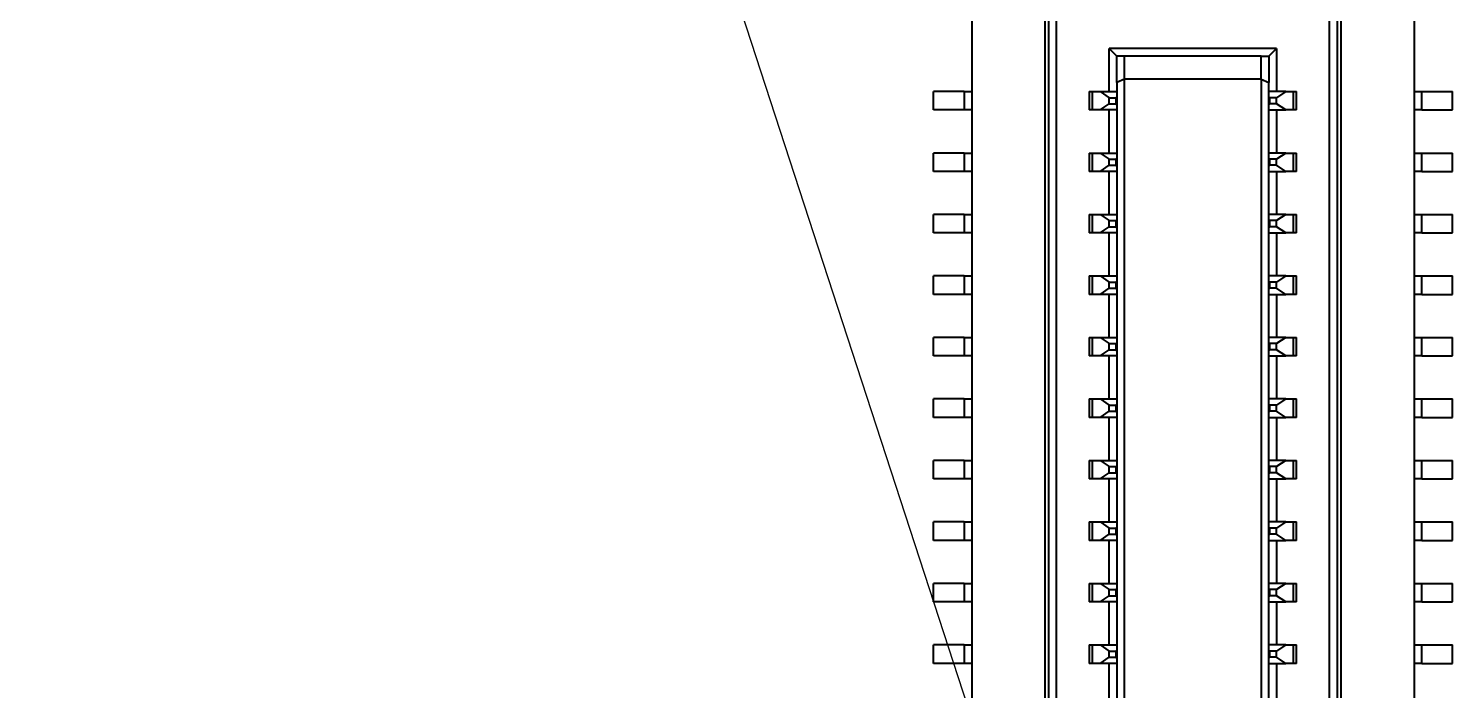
# Model space of a CAD drawing. Header units: millimetres. Extents: x 15 to 205, y 5 to 292.
# Drawn here: x 85.25 to 94.52, y 234.51 to 238.81 of the extents above; entities that cross this region are included whole.
import ezdxf

# ---------------------------------------------------------------- set-up
doc = ezdxf.new("R2010")
doc.units = ezdxf.units.MM
doc.layers.add('Annotations', color=7, linetype='Continuous')
doc.layers.add('Geometries', color=7, linetype='Continuous')
doc.dimstyles.new('ISO-25', dxfattribs={"dimtxt": 2.5, "dimasz": 2.5, "dimexe": 1.25, "dimexo": 0.625, "dimtad": 1, "dimtxsty": 'Standard', "dimcen": 2.5, "dimadec": 0, "dimazin": 0, "dimtfac": 1, "dimtmove": 0, "dimatfit": 3, "dimfxl": 1, "dimarcsym": 0})

msp = doc.modelspace()

# ---------------------------------------------------------------- linework, layer by layer
at = {"layer": 'Geometries', "linetype": 'Continuous', "lineweight": 40}
for p, q in [((91.9411, 239.2937), (91.9411, 217.7937)), ((93.7211, 217.7937), (93.7211, 239.2937)), ((91.3911, 238.9437), (91.3911, 238.4037)), ((91.8661, 238.9437), (91.8661, 218.1437)), ((91.8911, 238.9437), (91.8911, 218.1437)), ((93.7711, 238.9437), (93.7711, 218.1437)), ((93.7961, 218.1437), (93.7961, 238.9437)), ((94.2711, 238.9437), (94.2711, 238.4037)), ((92.2861, 238.6837), (92.3361, 238.6337)), ((93.3761, 238.6837), (92.2861, 238.6837)), ((92.2861, 238.4037), (92.2861, 238.6837)), ((93.3761, 238.6837), (93.3261, 238.6337)), ((93.3761, 238.6837), (93.3761, 238.4037)), ((92.3861, 238.6337), (92.3361, 238.6337)), ((92.3361, 238.463), (92.3361, 238.6337)), ((93.2761, 238.6337), (92.3861, 238.6337)), ((92.3861, 238.4837), (92.3861, 238.6337)), ((93.2761, 238.6337), (93.3261, 238.6337)), ((93.2761, 238.4837), (93.2761, 238.6337)), ((93.3261, 238.6337), (93.3261, 238.463)), ((92.3861, 238.4837), (92.3361, 238.463)), ((93.2761, 238.4837), (92.3861, 238.4837)), ((92.3861, 218.6037), (92.3861, 238.4837)), ((93.2761, 238.4837), (93.3261, 238.463)), ((93.2761, 238.4837), (93.2761, 218.6037)), ((91.3411, 238.4037), (91.1411, 238.4037)), ((91.1411, 238.2837), (91.1411, 238.4037)), ((91.3411, 238.4037), (91.3911, 238.4037)), ((91.3411, 238.4037), (91.3411, 238.2837)), ((91.3911, 238.4037), (91.3911, 238.2837)), ((92.1561, 238.4037), (92.1778, 238.4037)), ((92.1561, 238.4037), (92.1561, 238.2837)), ((92.1778, 238.2837), (92.1778, 238.4037)), ((92.1778, 238.4037), (92.2274, 238.4037)), ((92.2274, 238.4037), (92.2861, 238.3637)), ((92.2274, 238.4037), (92.2861, 238.4037)), ((92.2861, 238.4037), (92.3361, 238.4037)), ((92.3361, 238.463), (92.3361, 238.4037)), ((92.3361, 238.4037), (92.3361, 238.3696)), ((93.3261, 238.4037), (93.3261, 238.463)), ((93.3761, 238.4037), (93.3261, 238.4037)), ((93.3261, 238.3696), (93.3261, 238.4037)), ((93.4348, 238.4037), (93.3761, 238.4037)), ((93.4348, 238.4037), (93.3761, 238.3637)), ((93.4348, 238.4037), (93.4844, 238.4037)), ((93.4844, 238.4037), (93.5061, 238.4037)), ((93.4844, 238.4037), (93.4844, 238.2837)), ((93.5061, 238.2837), (93.5061, 238.4037)), ((94.2711, 238.4037), (94.3211, 238.4037)), ((94.2711, 238.4037), (94.2711, 238.2837)), ((94.3211, 238.4037), (94.5211, 238.4037)), ((94.3211, 238.2837), (94.3211, 238.4037)), ((94.5211, 238.2837), (94.5211, 238.4037)), ((91.3411, 238.2837), (91.1411, 238.2837)), ((91.3911, 238.2837), (91.3411, 238.2837)), ((91.3911, 238.2837), (91.3911, 238.0037)), ((92.1778, 238.2837), (92.1561, 238.2837)), ((92.2274, 238.2837), (92.1778, 238.2837)), ((92.2274, 238.2837), (92.2861, 238.3237)), ((92.2861, 238.2837), (92.2274, 238.2837)), ((92.2861, 238.3237), (92.2861, 238.3637)), ((92.2861, 238.3637), (92.3311, 238.3637)), ((92.2861, 238.3237), (92.3311, 238.3237)), ((92.3361, 238.2837), (92.2861, 238.2837)), ((92.2861, 238.0037), (92.2861, 238.2837)), ((92.3311, 238.3637), (92.3361, 238.3696)), ((92.3311, 238.3237), (92.3311, 238.3637)), ((92.3311, 238.3237), (92.3361, 238.3178)), ((92.3361, 238.3696), (92.3361, 238.3178)), ((92.3361, 238.3178), (92.3361, 238.2837)), ((92.3361, 238.2837), (92.3361, 238.0037)), ((93.3261, 238.3178), (93.3261, 238.3696)), ((93.3311, 238.3637), (93.3261, 238.3696)), ((93.3311, 238.3237), (93.3261, 238.3178)), ((93.3261, 238.2837), (93.3261, 238.3178)), ((93.3261, 238.2837), (93.3761, 238.2837)), ((93.3261, 238.0037), (93.3261, 238.2837)), ((93.3761, 238.3637), (93.3311, 238.3637)), ((93.3311, 238.3237), (93.3311, 238.3637)), ((93.3761, 238.3237), (93.3311, 238.3237)), ((93.3761, 238.3237), (93.3761, 238.3637)), ((93.4348, 238.2837), (93.3761, 238.3237)), ((93.3761, 238.2837), (93.3761, 238.0037)), ((93.3761, 238.2837), (93.4348, 238.2837)), ((93.4844, 238.2837), (93.4348, 238.2837)), ((93.5061, 238.2837), (93.4844, 238.2837)), ((94.2711, 238.2837), (94.2711, 238.0037)), ((94.3211, 238.2837), (94.2711, 238.2837)), ((94.3211, 238.2837), (94.5211, 238.2837)), ((91.3411, 238.0037), (91.1411, 238.0037)), ((91.1411, 237.8837), (91.1411, 238.0037)), ((91.3411, 238.0037), (91.3911, 238.0037)), ((91.3411, 238.0037), (91.3411, 237.8837)), ((91.3911, 238.0037), (91.3911, 237.8837)), ((92.1561, 238.0037), (92.1561, 237.8837)), ((92.1561, 238.0037), (92.1778, 238.0037)), ((92.1778, 238.0037), (92.2274, 238.0037)), ((92.1778, 237.8837), (92.1778, 238.0037)), ((92.2274, 238.0037), (92.2861, 237.9637)), ((92.2274, 238.0037), (92.2861, 238.0037)), ((92.2274, 237.8837), (92.2861, 237.9237)), ((92.2861, 238.0037), (92.3361, 238.0037)), ((92.2861, 237.9637), (92.3311, 237.9637)), ((92.2861, 237.9237), (92.2861, 237.9637)), ((92.2861, 237.9237), (92.3311, 237.9237)), ((92.3311, 237.9637), (92.3361, 237.9696)), ((92.3311, 237.9237), (92.3311, 237.9637)), ((92.3311, 237.9237), (92.3361, 237.9178)), ((92.3361, 238.0037), (92.3361, 237.9696)), ((92.3361, 237.9696), (92.3361, 237.9178)), ((92.3361, 237.9178), (92.3361, 237.8837)), ((93.3761, 238.0037), (93.3261, 238.0037)), ((93.3261, 237.9696), (93.3261, 238.0037)), ((93.3311, 237.9637), (93.3261, 237.9696)), ((93.3261, 237.9178), (93.3261, 237.9696)), ((93.3311, 237.9237), (93.3261, 237.9178)), ((93.3261, 237.8837), (93.3261, 237.9178)), ((93.3311, 237.9237), (93.3311, 237.9637)), ((93.3761, 237.9637), (93.3311, 237.9637)), ((93.3761, 237.9237), (93.3311, 237.9237)), ((93.4348, 238.0037), (93.3761, 238.0037)), ((93.4348, 238.0037), (93.3761, 237.9637)), ((93.3761, 237.9237), (93.3761, 237.9637)), ((93.4348, 237.8837), (93.3761, 237.9237)), ((93.4348, 238.0037), (93.4844, 238.0037)), ((93.4844, 238.0037), (93.4844, 237.8837)), ((93.4844, 238.0037), (93.5061, 238.0037)), ((93.5061, 237.8837), (93.5061, 238.0037)), ((94.2711, 238.0037), (94.3211, 238.0037)), ((94.2711, 238.0037), (94.2711, 237.8837)), ((94.3211, 238.0037), (94.5211, 238.0037)), ((94.3211, 237.8837), (94.3211, 238.0037)), ((94.5211, 237.8837), (94.5211, 238.0037)), ((91.3411, 237.8837), (91.1411, 237.8837)), ((91.3911, 237.8837), (91.3411, 237.8837)), ((91.3911, 237.8837), (91.3911, 237.6037)), ((92.1778, 237.8837), (92.1561, 237.8837)), ((92.2274, 237.8837), (92.1778, 237.8837)), ((92.2861, 237.8837), (92.2274, 237.8837)), ((92.3361, 237.8837), (92.2861, 237.8837)), ((92.2861, 237.6037), (92.2861, 237.8837)), ((92.3361, 237.8837), (92.3361, 237.6037)), ((93.3261, 237.8837), (93.3761, 237.8837)), ((93.3261, 237.6037), (93.3261, 237.8837)), ((93.3761, 237.8837), (93.3761, 237.6037)), ((93.3761, 237.8837), (93.4348, 237.8837)), ((93.4844, 237.8837), (93.4348, 237.8837)), ((93.5061, 237.8837), (93.4844, 237.8837)), ((94.3211, 237.8837), (94.2711, 237.8837)), ((94.2711, 237.8837), (94.2711, 237.6037)), ((94.3211, 237.8837), (94.5211, 237.8837)), ((91.3411, 237.6037), (91.1411, 237.6037)), ((91.1411, 237.4837), (91.1411, 237.6037)), ((91.3411, 237.6037), (91.3411, 237.4837)), ((91.3411, 237.6037), (91.3911, 237.6037)), ((91.3911, 237.6037), (91.3911, 237.4837)), ((92.1561, 237.6037), (92.1561, 237.4837)), ((92.1561, 237.6037), (92.1778, 237.6037)), ((92.1778, 237.6037), (92.2274, 237.6037)), ((92.1778, 237.4837), (92.1778, 237.6037)), ((92.2274, 237.6037), (92.2861, 237.6037)), ((92.2274, 237.6037), (92.2861, 237.5637)), ((92.2861, 237.6037), (92.3361, 237.6037)), ((92.2861, 237.5237), (92.2861, 237.5637)), ((92.2861, 237.5637), (92.3311, 237.5637)), ((92.3311, 237.5637), (92.3361, 237.5696)), ((92.3311, 237.5237), (92.3311, 237.5637)), ((92.3361, 237.6037), (92.3361, 237.5696)), ((92.3361, 237.5696), (92.3361, 237.5178)), ((93.3261, 237.5696), (93.3261, 237.6037)), ((93.3761, 237.6037), (93.3261, 237.6037)), ((93.3261, 237.5178), (93.3261, 237.5696)), ((93.3311, 237.5637), (93.3261, 237.5696)), ((93.3761, 237.5637), (93.3311, 237.5637)), ((93.3311, 237.5237), (93.3311, 237.5637)), ((93.4348, 237.6037), (93.3761, 237.6037)), ((93.4348, 237.6037), (93.3761, 237.5637)), ((93.3761, 237.5237), (93.3761, 237.5637)), ((93.4348, 237.6037), (93.4844, 237.6037)), ((93.4844, 237.6037), (93.4844, 237.4837)), ((93.4844, 237.6037), (93.5061, 237.6037)), ((93.5061, 237.4837), (93.5061, 237.6037)), ((94.2711, 237.6037), (94.3211, 237.6037)), ((94.2711, 237.6037), (94.2711, 237.4837)), ((94.3211, 237.6037), (94.5211, 237.6037)), ((94.3211, 237.4837), (94.3211, 237.6037)), ((94.5211, 237.4837), (94.5211, 237.6037)), ((91.3411, 237.4837), (91.1411, 237.4837)), ((91.3911, 237.4837), (91.3411, 237.4837)), ((91.3911, 237.4837), (91.3911, 237.2037)), ((92.1778, 237.4837), (92.1561, 237.4837)), ((92.2274, 237.4837), (92.1778, 237.4837)), ((92.2274, 237.4837), (92.2861, 237.5237)), ((92.2861, 237.4837), (92.2274, 237.4837)), ((92.2861, 237.5237), (92.3311, 237.5237)), ((92.3361, 237.4837), (92.2861, 237.4837)), ((92.2861, 237.2037), (92.2861, 237.4837)), ((92.3311, 237.5237), (92.3361, 237.5178)), ((92.3361, 237.5178), (92.3361, 237.4837)), ((92.3361, 237.4837), (92.3361, 237.2037)), ((93.3311, 237.5237), (93.3261, 237.5178)), ((93.3261, 237.4837), (93.3261, 237.5178)), ((93.3261, 237.4837), (93.3761, 237.4837)), ((93.3261, 237.2037), (93.3261, 237.4837)), ((93.3761, 237.5237), (93.3311, 237.5237)), ((93.4348, 237.4837), (93.3761, 237.5237)), ((93.3761, 237.4837), (93.3761, 237.2037)), ((93.3761, 237.4837), (93.4348, 237.4837)), ((93.4844, 237.4837), (93.4348, 237.4837)), ((93.5061, 237.4837), (93.4844, 237.4837)), ((94.2711, 237.4837), (94.2711, 237.2037)), ((94.3211, 237.4837), (94.2711, 237.4837)), ((94.3211, 237.4837), (94.5211, 237.4837)), ((91.3411, 237.2037), (91.1411, 237.2037)), ((91.1411, 237.0837), (91.1411, 237.2037)), ((91.3411, 237.2037), (91.3411, 237.0837)), ((91.3411, 237.2037), (91.3911, 237.2037)), ((91.3911, 237.2037), (91.3911, 237.0837)), ((92.1561, 237.2037), (92.1778, 237.2037)), ((92.1561, 237.2037), (92.1561, 237.0837)), ((92.1778, 237.0837), (92.1778, 237.2037)), ((92.1778, 237.2037), (92.2274, 237.2037)), ((92.2274, 237.2037), (92.2861, 237.1637)), ((92.2274, 237.2037), (92.2861, 237.2037)), ((92.2861, 237.2037), (92.3361, 237.2037)), ((92.3361, 237.2037), (92.3361, 237.1696)), ((93.3761, 237.2037), (93.3261, 237.2037)), ((93.3261, 237.1696), (93.3261, 237.2037)), ((93.4348, 237.2037), (93.3761, 237.2037)), ((93.4348, 237.2037), (93.3761, 237.1637)), ((93.4348, 237.2037), (93.4844, 237.2037)), ((93.4844, 237.2037), (93.5061, 237.2037)), ((93.4844, 237.2037), (93.4844, 237.0837)), ((93.5061, 237.0837), (93.5061, 237.2037)), ((94.2711, 237.2037), (94.2711, 237.0837)), ((94.2711, 237.2037), (94.3211, 237.2037)), ((94.3211, 237.2037), (94.5211, 237.2037)), ((94.3211, 237.0837), (94.3211, 237.2037)), ((94.5211, 237.0837), (94.5211, 237.2037)), ((91.3411, 237.0837), (91.1411, 237.0837)), ((91.3911, 237.0837), (91.3411, 237.0837)), ((91.3911, 237.0837), (91.3911, 236.8037)), ((92.1778, 237.0837), (92.1561, 237.0837)), ((92.2274, 237.0837), (92.1778, 237.0837)), ((92.2274, 237.0837), (92.2861, 237.1237)), ((92.2861, 237.0837), (92.2274, 237.0837)), ((92.2861, 237.1237), (92.2861, 237.1637)), ((92.2861, 237.1637), (92.3311, 237.1637)), ((92.2861, 237.1237), (92.3311, 237.1237)), ((92.3361, 237.0837), (92.2861, 237.0837)), ((92.2861, 236.8037), (92.2861, 237.0837)), ((92.3311, 237.1637), (92.3361, 237.1696)), ((92.3311, 237.1237), (92.3311, 237.1637)), ((92.3311, 237.1237), (92.3361, 237.1178)), ((92.3361, 237.1696), (92.3361, 237.1178)), ((92.3361, 237.1178), (92.3361, 237.0837)), ((92.3361, 237.0837), (92.3361, 236.8037)), ((93.3311, 237.1637), (93.3261, 237.1696)), ((93.3261, 237.1178), (93.3261, 237.1696)), ((93.3311, 237.1237), (93.3261, 237.1178)), ((93.3261, 237.0837), (93.3261, 237.1178)), ((93.3261, 237.0837), (93.3761, 237.0837)), ((93.3261, 236.8037), (93.3261, 237.0837)), ((93.3311, 237.1237), (93.3311, 237.1637)), ((93.3761, 237.1637), (93.3311, 237.1637)), ((93.3761, 237.1237), (93.3311, 237.1237)), ((93.3761, 237.1237), (93.3761, 237.1637)), ((93.4348, 237.0837), (93.3761, 237.1237)), ((93.3761, 237.0837), (93.3761, 236.8037)), ((93.3761, 237.0837), (93.4348, 237.0837)), ((93.4844, 237.0837), (93.4348, 237.0837)), ((93.5061, 237.0837), (93.4844, 237.0837)), ((94.2711, 237.0837), (94.2711, 236.8037)), ((94.3211, 237.0837), (94.2711, 237.0837)), ((94.3211, 237.0837), (94.5211, 237.0837)), ((91.3411, 236.8037), (91.1411, 236.8037)), ((91.1411, 236.6837), (91.1411, 236.8037)), ((91.3411, 236.8037), (91.3911, 236.8037)), ((91.3411, 236.8037), (91.3411, 236.6837)), ((91.3911, 236.8037), (91.3911, 236.6837)), ((92.1561, 236.8037), (92.1778, 236.8037)), ((92.1561, 236.8037), (92.1561, 236.6837)), ((92.1778, 236.8037), (92.2274, 236.8037)), ((92.1778, 236.6837), (92.1778, 236.8037)), ((92.2274, 236.8037), (92.2861, 236.7637)), ((92.2274, 236.8037), (92.2861, 236.8037)), ((92.2861, 236.8037), (92.3361, 236.8037)), ((92.3361, 236.8037), (92.3361, 236.7696)), ((93.3761, 236.8037), (93.3261, 236.8037)), ((93.3261, 236.7696), (93.3261, 236.8037)), ((93.4348, 236.8037), (93.3761, 236.8037)), ((93.4348, 236.8037), (93.3761, 236.7637)), ((93.4348, 236.8037), (93.4844, 236.8037)), ((93.4844, 236.8037), (93.4844, 236.6837)), ((93.4844, 236.8037), (93.5061, 236.8037)), ((93.5061, 236.6837), (93.5061, 236.8037)), ((94.2711, 236.8037), (94.3211, 236.8037)), ((94.2711, 236.8037), (94.2711, 236.6837)), ((94.3211, 236.8037), (94.5211, 236.8037)), ((94.3211, 236.6837), (94.3211, 236.8037)), ((94.5211, 236.6837), (94.5211, 236.8037)), ((92.2274, 236.6837), (92.2861, 236.7237)), ((92.2861, 236.7637), (92.3311, 236.7637)), ((92.2861, 236.7237), (92.2861, 236.7637)), ((92.2861, 236.7237), (92.3311, 236.7237)), ((92.3311, 236.7637), (92.3361, 236.7696)), ((92.3311, 236.7237), (92.3311, 236.7637)), ((92.3311, 236.7237), (92.3361, 236.7178)), ((92.3361, 236.7696), (92.3361, 236.7178)), ((92.3361, 236.7178), (92.3361, 236.6837)), ((93.3311, 236.7637), (93.3261, 236.7696)), ((93.3261, 236.7178), (93.3261, 236.7696)), ((93.3311, 236.7237), (93.3261, 236.7178)), ((93.3261, 236.6837), (93.3261, 236.7178)), ((93.3761, 236.7637), (93.3311, 236.7637)), ((93.3311, 236.7237), (93.3311, 236.7637)), ((93.3761, 236.7237), (93.3311, 236.7237)), ((93.3761, 236.7237), (93.3761, 236.7637)), ((93.4348, 236.6837), (93.3761, 236.7237)), ((91.3411, 236.6837), (91.1411, 236.6837)), ((91.3911, 236.6837), (91.3411, 236.6837)), ((91.3911, 236.6837), (91.3911, 236.4037)), ((92.1778, 236.6837), (92.1561, 236.6837)), ((92.2274, 236.6837), (92.1778, 236.6837)), ((92.2861, 236.6837), (92.2274, 236.6837)), ((92.3361, 236.6837), (92.2861, 236.6837)), ((92.2861, 236.4037), (92.2861, 236.6837)), ((92.3361, 236.6837), (92.3361, 236.4037)), ((93.3261, 236.4037), (93.3261, 236.6837)), ((93.3261, 236.6837), (93.3761, 236.6837)), ((93.3761, 236.6837), (93.3761, 236.4037)), ((93.3761, 236.6837), (93.4348, 236.6837)), ((93.4844, 236.6837), (93.4348, 236.6837)), ((93.5061, 236.6837), (93.4844, 236.6837)), ((94.2711, 236.6837), (94.2711, 236.4037)), ((94.3211, 236.6837), (94.2711, 236.6837)), ((94.3211, 236.6837), (94.5211, 236.6837)), ((91.3411, 236.4037), (91.1411, 236.4037)), ((91.1411, 236.2837), (91.1411, 236.4037)), ((91.3411, 236.4037), (91.3411, 236.2837)), ((91.3411, 236.4037), (91.3911, 236.4037)), ((91.3911, 236.4037), (91.3911, 236.2837)), ((92.1561, 236.4037), (92.1778, 236.4037)), ((92.1561, 236.4037), (92.1561, 236.2837)), ((92.1778, 236.4037), (92.2274, 236.4037)), ((92.1778, 236.2837), (92.1778, 236.4037)), ((92.2274, 236.4037), (92.2861, 236.4037)), ((92.2274, 236.4037), (92.2861, 236.3637)), ((92.2861, 236.4037), (92.3361, 236.4037)), ((92.2861, 236.3237), (92.2861, 236.3637)), ((92.2861, 236.3637), (92.3311, 236.3637)), ((92.3311, 236.3637), (92.3361, 236.3696)), ((92.3311, 236.3237), (92.3311, 236.3637)), ((92.3361, 236.4037), (92.3361, 236.3696)), ((92.3361, 236.3696), (92.3361, 236.3178)), ((93.3261, 236.3696), (93.3261, 236.4037)), ((93.3761, 236.4037), (93.3261, 236.4037)), ((93.3311, 236.3637), (93.3261, 236.3696)), ((93.3261, 236.3178), (93.3261, 236.3696)), ((93.3761, 236.3637), (93.3311, 236.3637)), ((93.3311, 236.3237), (93.3311, 236.3637)), ((93.4348, 236.4037), (93.3761, 236.4037)), ((93.4348, 236.4037), (93.3761, 236.3637)), ((93.3761, 236.3237), (93.3761, 236.3637)), ((93.4348, 236.4037), (93.4844, 236.4037)), ((93.4844, 236.4037), (93.5061, 236.4037)), ((93.4844, 236.4037), (93.4844, 236.2837)), ((93.5061, 236.2837), (93.5061, 236.4037)), ((94.2711, 236.4037), (94.2711, 236.2837)), ((94.2711, 236.4037), (94.3211, 236.4037)), ((94.3211, 236.4037), (94.5211, 236.4037)), ((94.3211, 236.2837), (94.3211, 236.4037)), ((94.5211, 236.2837), (94.5211, 236.4037)), ((91.3411, 236.2837), (91.1411, 236.2837)), ((91.3911, 236.2837), (91.3411, 236.2837)), ((91.3911, 236.2837), (91.3911, 236.0037)), ((92.1778, 236.2837), (92.1561, 236.2837)), ((92.2274, 236.2837), (92.1778, 236.2837)), ((92.2274, 236.2837), (92.2861, 236.3237)), ((92.2861, 236.2837), (92.2274, 236.2837)), ((92.2861, 236.3237), (92.3311, 236.3237)), ((92.3361, 236.2837), (92.2861, 236.2837)), ((92.2861, 236.0037), (92.2861, 236.2837)), ((92.3311, 236.3237), (92.3361, 236.3178)), ((92.3361, 236.3178), (92.3361, 236.2837)), ((92.3361, 236.2837), (92.3361, 236.0037)), ((93.3311, 236.3237), (93.3261, 236.3178)), ((93.3261, 236.2837), (93.3261, 236.3178)), ((93.3261, 236.2837), (93.3761, 236.2837)), ((93.3261, 236.0037), (93.3261, 236.2837)), ((93.3761, 236.3237), (93.3311, 236.3237)), ((93.4348, 236.2837), (93.3761, 236.3237)), ((93.3761, 236.2837), (93.3761, 236.0037)), ((93.3761, 236.2837), (93.4348, 236.2837)), ((93.4844, 236.2837), (93.4348, 236.2837)), ((93.5061, 236.2837), (93.4844, 236.2837)), ((94.3211, 236.2837), (94.2711, 236.2837)), ((94.2711, 236.2837), (94.2711, 236.0037)), ((94.3211, 236.2837), (94.5211, 236.2837)), ((91.3411, 236.0037), (91.1411, 236.0037)), ((91.1411, 235.8837), (91.1411, 236.0037)), ((91.3411, 236.0037), (91.3411, 235.8837)), ((91.3411, 236.0037), (91.3911, 236.0037)), ((91.3911, 236.0037), (91.3911, 235.8837)), ((92.1561, 236.0037), (92.1561, 235.8837)), ((92.1561, 236.0037), (92.1778, 236.0037)), ((92.1778, 235.8837), (92.1778, 236.0037)), ((92.1778, 236.0037), (92.2274, 236.0037)), ((92.2274, 236.0037), (92.2861, 236.0037)), ((92.2274, 236.0037), (92.2861, 235.9637)), ((92.2861, 236.0037), (92.3361, 236.0037)), ((92.3311, 235.9637), (92.3361, 235.9696)), ((92.3361, 236.0037), (92.3361, 235.9696)), ((92.3361, 235.9696), (92.3361, 235.9178)), ((93.3761, 236.0037), (93.3261, 236.0037)), ((93.3261, 235.9696), (93.3261, 236.0037)), ((93.3261, 235.9178), (93.3261, 235.9696)), ((93.3311, 235.9637), (93.3261, 235.9696)), ((93.4348, 236.0037), (93.3761, 235.9637)), ((93.4348, 236.0037), (93.3761, 236.0037)), ((93.4348, 236.0037), (93.4844, 236.0037)), ((93.4844, 236.0037), (93.4844, 235.8837)), ((93.4844, 236.0037), (93.5061, 236.0037)), ((93.5061, 235.8837), (93.5061, 236.0037)), ((94.2711, 236.0037), (94.3211, 236.0037)), ((94.2711, 236.0037), (94.2711, 235.8837)), ((94.3211, 235.8837), (94.3211, 236.0037)), ((94.3211, 236.0037), (94.5211, 236.0037)), ((94.5211, 235.8837), (94.5211, 236.0037)), ((91.3411, 235.8837), (91.1411, 235.8837)), ((91.3911, 235.8837), (91.3411, 235.8837)), ((91.3911, 235.8837), (91.3911, 235.6037)), ((92.1778, 235.8837), (92.1561, 235.8837)), ((92.2274, 235.8837), (92.1778, 235.8837)), ((92.2274, 235.8837), (92.2861, 235.9237)), ((92.2861, 235.8837), (92.2274, 235.8837)), ((92.2861, 235.9637), (92.3311, 235.9637)), ((92.2861, 235.9237), (92.2861, 235.9637)), ((92.2861, 235.9237), (92.3311, 235.9237)), ((92.3361, 235.8837), (92.2861, 235.8837)), ((92.2861, 235.6037), (92.2861, 235.8837)), ((92.3311, 235.9237), (92.3311, 235.9637)), ((92.3311, 235.9237), (92.3361, 235.9178)), ((92.3361, 235.9178), (92.3361, 235.8837)), ((92.3361, 235.8837), (92.3361, 235.6037)), ((93.3311, 235.9237), (93.3261, 235.9178)), ((93.3261, 235.8837), (93.3261, 235.9178)), ((93.3261, 235.8837), (93.3761, 235.8837)), ((93.3261, 235.6037), (93.3261, 235.8837)), ((93.3761, 235.9637), (93.3311, 235.9637)), ((93.3311, 235.9237), (93.3311, 235.9637)), ((93.3761, 235.9237), (93.3311, 235.9237)), ((93.3761, 235.9237), (93.3761, 235.9637)), ((93.4348, 235.8837), (93.3761, 235.9237)), ((93.3761, 235.8837), (93.3761, 235.6037)), ((93.3761, 235.8837), (93.4348, 235.8837)), ((93.4844, 235.8837), (93.4348, 235.8837)), ((93.5061, 235.8837), (93.4844, 235.8837)), ((94.3211, 235.8837), (94.2711, 235.8837)), ((94.2711, 235.8837), (94.2711, 235.6037)), ((94.3211, 235.8837), (94.5211, 235.8837)), ((91.3411, 235.6037), (91.1411, 235.6037)), ((91.1411, 235.4837), (91.1411, 235.6037)), ((91.3411, 235.6037), (91.3411, 235.4837)), ((91.3411, 235.6037), (91.3911, 235.6037)), ((91.3911, 235.6037), (91.3911, 235.4837)), ((92.1561, 235.6037), (92.1561, 235.4837)), ((92.1561, 235.6037), (92.1778, 235.6037)), ((92.1778, 235.4837), (92.1778, 235.6037)), ((92.1778, 235.6037), (92.2274, 235.6037)), ((92.2274, 235.6037), (92.2861, 235.5637)), ((92.2274, 235.6037), (92.2861, 235.6037)), ((92.2861, 235.6037), (92.3361, 235.6037)), ((92.3361, 235.6037), (92.3361, 235.5696)), ((93.3761, 235.6037), (93.3261, 235.6037)), ((93.3261, 235.5696), (93.3261, 235.6037)), ((93.4348, 235.6037), (93.3761, 235.5637)), ((93.4348, 235.6037), (93.3761, 235.6037)), ((93.4348, 235.6037), (93.4844, 235.6037)), ((93.4844, 235.6037), (93.5061, 235.6037)), ((93.4844, 235.6037), (93.4844, 235.4837)), ((93.5061, 235.4837), (93.5061, 235.6037)), ((94.2711, 235.6037), (94.3211, 235.6037)), ((94.2711, 235.6037), (94.2711, 235.4837)), ((94.3211, 235.4837), (94.3211, 235.6037)), ((94.3211, 235.6037), (94.5211, 235.6037)), ((94.5211, 235.4837), (94.5211, 235.6037)), ((92.2274, 235.4837), (92.2861, 235.5237)), ((92.2861, 235.5237), (92.2861, 235.5637)), ((92.2861, 235.5637), (92.3311, 235.5637)), ((92.2861, 235.5237), (92.3311, 235.5237)), ((92.3311, 235.5637), (92.3361, 235.5696)), ((92.3311, 235.5237), (92.3311, 235.5637)), ((92.3311, 235.5237), (92.3361, 235.5178)), ((92.3361, 235.5696), (92.3361, 235.5178)), ((92.3361, 235.5178), (92.3361, 235.4837)), ((93.3311, 235.5637), (93.3261, 235.5696)), ((93.3261, 235.5178), (93.3261, 235.5696)), ((93.3311, 235.5237), (93.3261, 235.5178)), ((93.3261, 235.4837), (93.3261, 235.5178)), ((93.3311, 235.5237), (93.3311, 235.5637)), ((93.3761, 235.5637), (93.3311, 235.5637)), ((93.3761, 235.5237), (93.3311, 235.5237)), ((93.3761, 235.5237), (93.3761, 235.5637)), ((93.4348, 235.4837), (93.3761, 235.5237)), ((91.3411, 235.4837), (91.1411, 235.4837)), ((91.3911, 235.4837), (91.3411, 235.4837)), ((91.3911, 235.4837), (91.3911, 235.2037)), ((92.1778, 235.4837), (92.1561, 235.4837)), ((92.2274, 235.4837), (92.1778, 235.4837)), ((92.2861, 235.4837), (92.2274, 235.4837)), ((92.3361, 235.4837), (92.2861, 235.4837)), ((92.2861, 235.2037), (92.2861, 235.4837)), ((92.3361, 235.4837), (92.3361, 235.2037)), ((93.3261, 235.2037), (93.3261, 235.4837)), ((93.3261, 235.4837), (93.3761, 235.4837)), ((93.3761, 235.4837), (93.3761, 235.2037)), ((93.3761, 235.4837), (93.4348, 235.4837)), ((93.4844, 235.4837), (93.4348, 235.4837)), ((93.5061, 235.4837), (93.4844, 235.4837)), ((94.3211, 235.4837), (94.2711, 235.4837)), ((94.2711, 235.4837), (94.2711, 235.2037)), ((94.3211, 235.4837), (94.5211, 235.4837)), ((91.3411, 235.2037), (91.1411, 235.2037)), ((91.1411, 235.0837), (91.1411, 235.2037)), ((91.3411, 235.2037), (91.3411, 235.0837)), ((91.3411, 235.2037), (91.3911, 235.2037)), ((91.3911, 235.2037), (91.3911, 235.0837)), ((92.1561, 235.2037), (92.1778, 235.2037)), ((92.1561, 235.2037), (92.1561, 235.0837)), ((92.1778, 235.0837), (92.1778, 235.2037)), ((92.1778, 235.2037), (92.2274, 235.2037)), ((92.2274, 235.2037), (92.2861, 235.1637)), ((92.2274, 235.2037), (92.2861, 235.2037)), ((92.2861, 235.2037), (92.3361, 235.2037)), ((92.2861, 235.1237), (92.2861, 235.1637)), ((92.2861, 235.1637), (92.3311, 235.1637)), ((92.3311, 235.1637), (92.3361, 235.1696)), ((92.3311, 235.1237), (92.3311, 235.1637)), ((92.3361, 235.2037), (92.3361, 235.1696)), ((92.3361, 235.1696), (92.3361, 235.1178)), ((93.3761, 235.2037), (93.3261, 235.2037)), ((93.3261, 235.1696), (93.3261, 235.2037)), ((93.3311, 235.1637), (93.3261, 235.1696)), ((93.3261, 235.1178), (93.3261, 235.1696)), ((93.3761, 235.1637), (93.3311, 235.1637)), ((93.3311, 235.1237), (93.3311, 235.1637)), ((93.4348, 235.2037), (93.3761, 235.2037)), ((93.4348, 235.2037), (93.3761, 235.1637)), ((93.3761, 235.1237), (93.3761, 235.1637)), ((93.4348, 235.2037), (93.4844, 235.2037)), ((93.4844, 235.2037), (93.5061, 235.2037)), ((93.4844, 235.2037), (93.4844, 235.0837)), ((93.5061, 235.0837), (93.5061, 235.2037)), ((94.2711, 235.2037), (94.3211, 235.2037)), ((94.2711, 235.2037), (94.2711, 235.0837)), ((94.3211, 235.2037), (94.5211, 235.2037)), ((94.3211, 235.0837), (94.3211, 235.2037)), ((94.5211, 235.0837), (94.5211, 235.2037)), ((91.3411, 235.0837), (91.1411, 235.0837)), ((91.3911, 235.0837), (91.3411, 235.0837)), ((91.3911, 235.0837), (91.3911, 234.8037)), ((92.1778, 235.0837), (92.1561, 235.0837)), ((92.2274, 235.0837), (92.1778, 235.0837)), ((92.2274, 235.0837), (92.2861, 235.1237)), ((92.2861, 235.0837), (92.2274, 235.0837)), ((92.2861, 235.1237), (92.3311, 235.1237)), ((92.3361, 235.0837), (92.2861, 235.0837)), ((92.2861, 234.8037), (92.2861, 235.0837)), ((92.3311, 235.1237), (92.3361, 235.1178)), ((92.3361, 235.1178), (92.3361, 235.0837)), ((92.3361, 235.0837), (92.3361, 234.8037)), ((93.3311, 235.1237), (93.3261, 235.1178)), ((93.3261, 235.0837), (93.3261, 235.1178)), ((93.3261, 235.0837), (93.3761, 235.0837)), ((93.3261, 234.8037), (93.3261, 235.0837)), ((93.3761, 235.1237), (93.3311, 235.1237)), ((93.4348, 235.0837), (93.3761, 235.1237)), ((93.3761, 235.0837), (93.3761, 234.8037)), ((93.3761, 235.0837), (93.4348, 235.0837)), ((93.4844, 235.0837), (93.4348, 235.0837)), ((93.5061, 235.0837), (93.4844, 235.0837)), ((94.3211, 235.0837), (94.2711, 235.0837)), ((94.2711, 235.0837), (94.2711, 234.8037)), ((94.3211, 235.0837), (94.5211, 235.0837)), ((91.3411, 234.8037), (91.1411, 234.8037)), ((91.1411, 234.6837), (91.1411, 234.8037)), ((91.3411, 234.8037), (91.3911, 234.8037)), ((91.3411, 234.8037), (91.3411, 234.6837)), ((91.3911, 234.8037), (91.3911, 234.6837)), ((92.1561, 234.8037), (92.1778, 234.8037)), ((92.1561, 234.8037), (92.1561, 234.6837)), ((92.1778, 234.6837), (92.1778, 234.8037)), ((92.1778, 234.8037), (92.2274, 234.8037)), ((92.2274, 234.8037), (92.2861, 234.8037)), ((92.2274, 234.8037), (92.2861, 234.7637)), ((92.2861, 234.8037), (92.3361, 234.8037)), ((92.2861, 234.7237), (92.2861, 234.7637)), ((92.2861, 234.7637), (92.3311, 234.7637)), ((92.3311, 234.7637), (92.3361, 234.7696)), ((92.3311, 234.7237), (92.3311, 234.7637)), ((92.3361, 234.8037), (92.3361, 234.7696)), ((92.3361, 234.7696), (92.3361, 234.7178)), ((93.3261, 234.7696), (93.3261, 234.8037)), ((93.3761, 234.8037), (93.3261, 234.8037)), ((93.3261, 234.7178), (93.3261, 234.7696)), ((93.3311, 234.7637), (93.3261, 234.7696)), ((93.3761, 234.7637), (93.3311, 234.7637)), ((93.3311, 234.7237), (93.3311, 234.7637)), ((93.4348, 234.8037), (93.3761, 234.8037)), ((93.4348, 234.8037), (93.3761, 234.7637)), ((93.3761, 234.7237), (93.3761, 234.7637)), ((93.4348, 234.8037), (93.4844, 234.8037)), ((93.4844, 234.8037), (93.5061, 234.8037)), ((93.4844, 234.8037), (93.4844, 234.6837)), ((93.5061, 234.6837), (93.5061, 234.8037)), ((94.2711, 234.8037), (94.2711, 234.6837)), ((94.2711, 234.8037), (94.3211, 234.8037)), ((94.3211, 234.8037), (94.5211, 234.8037)), ((94.3211, 234.6837), (94.3211, 234.8037)), ((94.5211, 234.6837), (94.5211, 234.8037)), ((91.3411, 234.6837), (91.1411, 234.6837)), ((91.3911, 234.6837), (91.3411, 234.6837)), ((91.3911, 234.6837), (91.3911, 234.4037)), ((92.1778, 234.6837), (92.1561, 234.6837)), ((92.2274, 234.6837), (92.1778, 234.6837)), ((92.2274, 234.6837), (92.2861, 234.7237)), ((92.2861, 234.6837), (92.2274, 234.6837)), ((92.2861, 234.7237), (92.3311, 234.7237)), ((92.3361, 234.6837), (92.2861, 234.6837)), ((92.2861, 234.4037), (92.2861, 234.6837)), ((92.3311, 234.7237), (92.3361, 234.7178)), ((92.3361, 234.7178), (92.3361, 234.6837)), ((92.3361, 234.6837), (92.3361, 234.4037)), ((93.3311, 234.7237), (93.3261, 234.7178)), ((93.3261, 234.6837), (93.3261, 234.7178)), ((93.3261, 234.6837), (93.3761, 234.6837)), ((93.3261, 234.4037), (93.3261, 234.6837)), ((93.3761, 234.7237), (93.3311, 234.7237)), ((93.4348, 234.6837), (93.3761, 234.7237)), ((93.3761, 234.6837), (93.3761, 234.4037)), ((93.3761, 234.6837), (93.4348, 234.6837)), ((93.4844, 234.6837), (93.4348, 234.6837)), ((93.5061, 234.6837), (93.4844, 234.6837)), ((94.3211, 234.6837), (94.2711, 234.6837)), ((94.2711, 234.6837), (94.2711, 234.4037)), ((94.3211, 234.6837), (94.5211, 234.6837))]:
    msp.add_line(p, q, dxfattribs=at)

# ---------------------------------------------------------------- leaders
at = {"layer": 'Annotations', "linetype": 'Continuous', "lineweight": 15}
msp.add_leader([(93.2761, 228.5437), (85.2494, 253.1554)], dimstyle='ISO-25', dxfattribs=at)

doc.saveas('drawing.dxf')
